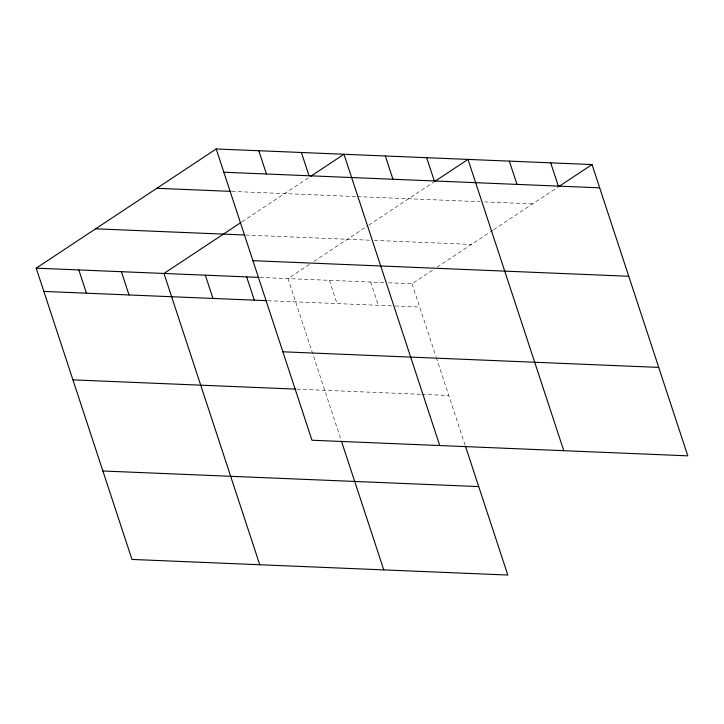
<?xml version="1.0" encoding="UTF-8"?>
<svg xmlns="http://www.w3.org/2000/svg" width="724" height="724" viewBox="0 0 724 724"><rect width="100%" height="100%" fill="white"/><g stroke="black" fill="none" stroke-linecap="round" stroke-linejoin="round"><path stroke-width="0.54" stroke-dasharray="3.62 2.71" d="M241.925 221.843L308.714 177.615M309.356 264.468L288.007 278.604L341.113 440.12M313.999 261.4L367.81 225.761M368.733 225.146L433.667 182.149M388.571 282.776L412.037 283.754L433.377 269.618M437.097 267.156L492.763 230.295M493.687 229.68L557.688 187.29M231.897 191.407L356.09 196.566M357.204 196.611L480.112 201.706M484.582 201.896L532.629 203.887M245.726 235.056L369.756 240.196M374.227 240.386L471.433 244.413M260.079 277.446L384.1 282.595M267.726 300.713L393.983 305.953M395.105 305.999L419.685 307.021M296.804 389.159L420.834 394.308M421.947 394.354L448.762 395.467M412.037 283.754L435.957 356.507M436.301 357.556L465.143 445.269M370.697 282.034L378.344 305.302M329.348 280.324L337.004 303.591"/><path stroke-width="1.09" d="M465.487 446.328L507.805 575.037L131.967 559.444L36.2 268.161L216.195 148.963L592.033 164.556L687.8 455.839L311.963 440.246L216.195 148.963M241.002 222.458L163.986 273.464L259.753 564.747M310.569 176.385L343.981 154.266L439.749 445.55M434.59 181.534L468.003 159.407L563.779 450.699M558.62 186.683L592.033 164.556M223.843 172.231L599.68 187.824M156.8 188.294L230.775 191.362M95.595 228.82L244.612 235.001M252.92 260.676L628.758 276.269M36.2 268.161L258.957 277.401M43.847 291.428L266.613 300.668M282.885 351.801L658.722 367.394M72.934 379.874L295.691 389.114M102.889 470.998L478.727 486.591M550.683 162.837L558.34 186.104M509.343 161.126L516.999 184.394M426.662 157.696L434.31 180.964M385.322 155.977L392.969 179.244M301.383 152.493L309.03 175.76M258.785 150.728L266.441 173.995M341.466 441.178L383.783 569.897M246.667 276.894L254.314 300.161M205.326 275.174L212.974 298.442M121.388 271.69L129.044 294.958M78.798 269.925L86.446 293.193"/></g></svg>
